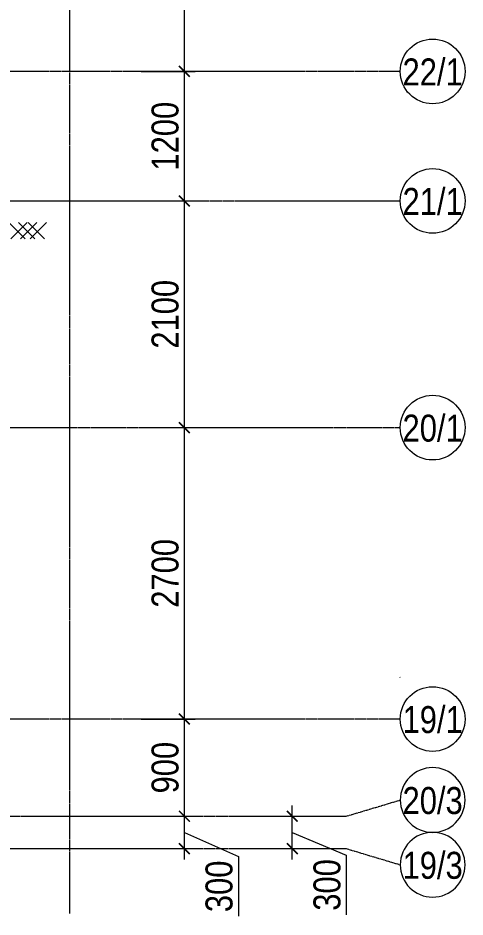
# Model space of a CAD drawing. Header units: millimetres. Extents: x -24360 to 609566, y -391049 to 148426.
# Drawn here: x 228868 to 233010, y -261075 to -252746 of the extents above; entities that cross this region are included whole.
import ezdxf
from ezdxf.enums import TextEntityAlignment as Align

# ---------------------------------------------------------------- set-up
doc = ezdxf.new("R2010")
doc.units = ezdxf.units.MM
doc.linetypes.add('CENTER2', pattern=[28.575, 19.05, -3.175, 3.175, -3.175])
doc.layers.get('Defpoints').update_dxf_attribs({"color": 140})
doc.layers.add('АР_Оси_РД_100', color=7, linetype='Continuous', lineweight=0, true_color=0x525252)
doc.layers.add('АР_Оси_РД_размер', color=8, linetype='Continuous', lineweight=0)
doc.layers.add('АР_Штриховка', color=8, linetype='Continuous', lineweight=0)
doc.styles.add('style1', font='ARIALN.TTF')
doc.styles.add('ккк', font='isocpeur.ttf', dxfattribs={"width": 0.85, "oblique": 15})
doc.dimstyles.new('Dim100_ареал', dxfattribs={"dimscale": 100, "dimtxt": 2.5, "dimasz": 1, "dimexe": 1, "dimexo": 1, "dimgap": 0.5, "dimtad": 1, "dimzin": 12, "dimdsep": 46, "dimtxsty": 'style1', "dimblk": 'ARCHTICK', "dimcen": 1, "dimdle": 1, "dimclrd": 256, "dimclre": 256, "dimaunit": 1, "dimadec": 0, "dimazin": 3, "dimtfac": 1, "dimtmove": 1, "dimatfit": 3, "dimldrblk": 'OPEN30', "dimfxl": 4, "dimfxlon": 1, "dimtolj": 1, "dimtzin": 0, "dimlwd": 9, "dimlwe": 9, "dimarcsym": 0})

# ---------------------------------------------------------------- blocks, each defined once
blk = doc.blocks.new('A-iden')
at = {"linetype": 'Continuous', "lineweight": 5}
blk.add_circle((0, -4), 3, dxfattribs=at)
at = {"color": 0, "linetype": 'Continuous', "lineweight": 20, "style": 'ккк', "width": 0.85}
blk.add_attdef('ID', text='', height=4, dxfattribs=at).set_placement((0.314, -3.853), align=Align.MIDDLE_CENTER)
blk = doc.blocks.new('_ArchTick')
at = {"color": 0, "linetype": 'ByBlock', "const_width": 0.15}
blk.add_lwpolyline([(-0.5, -0.5), (0.5, 0.5)], dxfattribs=at)
blk = doc.blocks.new('*D312')
at = {"layer": 'Defpoints', "color": 0, "lineweight": 15, "transparency": 16777216}
for p in [(229410, -260140.6), (231410, -260140.6), (229410, -260440.6)]:
    blk.add_point(p, dxfattribs=at)
at = {"layer": 'АР_Оси_РД_размер', "lineweight": 9, "transparency": 16777216}
for p, q in [((231410, -260540.6), (231410, -260040.6)), ((231010, -260140.6), (231510, -260140.6)), ((231410, -260290.6), (231910, -260501.3)), ((231010, -260440.6), (231510, -260440.6)), ((231910, -260501.3), (231910, -261053.6))]:
    blk.add_line(p, q, dxfattribs=at)
at = {"layer": 'АР_Оси_РД_размер', "lineweight": 9, "transparency": 16777216, "xscale": 100, "yscale": 100, "zscale": 100}
for p, rotation in [((231410, -260140.6), 90), ((231410, -260440.6), 270)]:
    blk.add_blockref('_ArchTick', p, dxfattribs=dict(at, rotation=rotation))
at = {"layer": 'АР_Оси_РД_размер', "color": 0, "transparency": 16777216, "insert": (231732.4, -260777.4), "char_height": 250, "attachment_point": 5, "rotation": 90, "style": 'style1'}
blk.add_mtext('\\A1;300', dxfattribs=at)
blk = doc.blocks.new('_Open30')
at = {"color": 0, "linetype": 'ByBlock', "lineweight": -2}
for p, q in [((-1, 0.268), (0, 0)), ((0, 0), (-1, -0.268)), ((0, 0), (-1, 0))]:
    blk.add_line(p, q, dxfattribs=at)
blk = doc.blocks.new('*D313')
at = {"layer": 'Defpoints', "color": 0, "lineweight": 15, "transparency": 16777216}
for p in [(229410, -260140.6), (230410, -260140.6), (229410, -260440.6)]:
    blk.add_point(p, dxfattribs=at)
at = {"layer": 'АР_Оси_РД_размер', "lineweight": 9, "transparency": 16777216}
for p, q in [((230410, -260540.6), (230410, -260040.6)), ((230010, -260140.6), (230510, -260140.6)), ((230410, -260290.6), (230910, -260514.5)), ((230010, -260440.6), (230510, -260440.6)), ((230910, -260514.5), (230910, -261066.7))]:
    blk.add_line(p, q, dxfattribs=at)
at = {"layer": 'АР_Оси_РД_размер', "lineweight": 9, "transparency": 16777216, "xscale": 100, "yscale": 100, "zscale": 100}
for p, rotation in [((230410, -260140.6), 90), ((230410, -260440.6), 270)]:
    blk.add_blockref('_ArchTick', p, dxfattribs=dict(at, rotation=rotation))
at = {"layer": 'АР_Оси_РД_размер', "color": 0, "transparency": 16777216, "insert": (230732.4, -260790.6), "char_height": 250, "attachment_point": 5, "rotation": 90, "style": 'style1'}
blk.add_mtext('\\A1;300', dxfattribs=at)
blk = doc.blocks.new('*D314')
at = {"layer": 'Defpoints', "color": 0, "lineweight": 15, "transparency": 16777216}
for p in [(229410, -259240.6), (230410, -259240.6), (229410, -260140.6)]:
    blk.add_point(p, dxfattribs=at)
at = {"layer": 'АР_Оси_РД_размер', "lineweight": 9, "transparency": 16777216}
for p, q in [((230410, -260240.6), (230410, -259140.6)), ((230010, -259240.6), (230510, -259240.6)), ((230010, -260140.6), (230510, -260140.6))]:
    blk.add_line(p, q, dxfattribs=at)
at = {"layer": 'АР_Оси_РД_размер', "lineweight": 9, "transparency": 16777216, "xscale": 100, "yscale": 100, "zscale": 100}
for p, rotation in [((230410, -259240.6), 90), ((230410, -260140.6), 270)]:
    blk.add_blockref('_ArchTick', p, dxfattribs=dict(at, rotation=rotation))
at = {"layer": 'АР_Оси_РД_размер', "color": 0, "transparency": 16777216, "insert": (230232.4, -259690.6), "char_height": 250, "attachment_point": 5, "rotation": 90, "style": 'style1'}
blk.add_mtext('\\A1;900', dxfattribs=at)
blk = doc.blocks.new('*D315')
at = {"layer": 'Defpoints', "color": 0, "lineweight": 15, "transparency": 16777216}
for p in [(229410, -256540.6), (230410, -256540.6), (229410, -259240.6)]:
    blk.add_point(p, dxfattribs=at)
at = {"layer": 'АР_Оси_РД_размер', "lineweight": 9, "transparency": 16777216}
for p, q in [((230410, -259340.6), (230410, -256440.6)), ((230010, -256540.6), (230510, -256540.6)), ((230010, -259240.6), (230510, -259240.6))]:
    blk.add_line(p, q, dxfattribs=at)
at = {"layer": 'АР_Оси_РД_размер', "lineweight": 9, "transparency": 16777216, "xscale": 100, "yscale": 100, "zscale": 100}
for p, rotation in [((230410, -256540.6), 90), ((230410, -259240.6), 270)]:
    blk.add_blockref('_ArchTick', p, dxfattribs=dict(at, rotation=rotation))
at = {"layer": 'АР_Оси_РД_размер', "color": 0, "transparency": 16777216, "insert": (230232.4, -257890.6), "char_height": 250, "attachment_point": 5, "rotation": 90, "style": 'style1'}
blk.add_mtext('\\A1;2700', dxfattribs=at)
blk = doc.blocks.new('*D316')
at = {"layer": 'Defpoints', "color": 0, "lineweight": 15, "transparency": 16777216}
for p in [(229410, -254440.6), (230410, -254440.6), (229410, -256540.6)]:
    blk.add_point(p, dxfattribs=at)
at = {"layer": 'АР_Оси_РД_размер', "lineweight": 9, "transparency": 16777216}
for p, q in [((230410, -256640.6), (230410, -254340.6)), ((230010, -254440.6), (230510, -254440.6)), ((230010, -256540.6), (230510, -256540.6))]:
    blk.add_line(p, q, dxfattribs=at)
at = {"layer": 'АР_Оси_РД_размер', "lineweight": 9, "transparency": 16777216, "xscale": 100, "yscale": 100, "zscale": 100}
for p, rotation in [((230410, -254440.6), 90), ((230410, -256540.6), 270)]:
    blk.add_blockref('_ArchTick', p, dxfattribs=dict(at, rotation=rotation))
at = {"layer": 'АР_Оси_РД_размер', "color": 0, "transparency": 16777216, "insert": (230232.4, -255490.6), "char_height": 250, "attachment_point": 5, "rotation": 90, "style": 'style1'}
blk.add_mtext('\\A1;2100', dxfattribs=at)
blk = doc.blocks.new('*D317')
at = {"layer": 'Defpoints', "color": 0, "lineweight": 15, "transparency": 16777216}
for p in [(229410, -253240.6), (230410, -253240.6), (229410, -254440.6)]:
    blk.add_point(p, dxfattribs=at)
at = {"layer": 'АР_Оси_РД_размер', "lineweight": 9, "transparency": 16777216}
for p, q in [((230410, -254540.6), (230410, -253140.6)), ((230010, -253240.6), (230510, -253240.6)), ((230010, -254440.6), (230510, -254440.6))]:
    blk.add_line(p, q, dxfattribs=at)
at = {"layer": 'АР_Оси_РД_размер', "lineweight": 9, "transparency": 16777216, "xscale": 100, "yscale": 100, "zscale": 100}
for p, rotation in [((230410, -253240.6), 90), ((230410, -254440.6), 270)]:
    blk.add_blockref('_ArchTick', p, dxfattribs=dict(at, rotation=rotation))
at = {"layer": 'АР_Оси_РД_размер', "color": 0, "transparency": 16777216, "insert": (230232.4, -253840.6), "char_height": 250, "attachment_point": 5, "rotation": 90, "style": 'style1'}
blk.add_mtext('\\A1;1200', dxfattribs=at)
blk = doc.blocks.new('*D318')
at = {"layer": 'Defpoints', "color": 0, "lineweight": 15, "transparency": 16777216}
for p in [(229410, -250540.6), (230410, -250540.6), (229410, -253240.6)]:
    blk.add_point(p, dxfattribs=at)
at = {"layer": 'АР_Оси_РД_размер', "lineweight": 9, "transparency": 16777216}
for p, q in [((230410, -253340.6), (230410, -250440.6)), ((230010, -250540.6), (230510, -250540.6)), ((230010, -253240.6), (230510, -253240.6))]:
    blk.add_line(p, q, dxfattribs=at)
at = {"layer": 'АР_Оси_РД_размер', "lineweight": 9, "transparency": 16777216, "xscale": 100, "yscale": 100, "zscale": 100}
for p, rotation in [((230410, -250540.6), 90), ((230410, -253240.6), 270)]:
    blk.add_blockref('_ArchTick', p, dxfattribs=dict(at, rotation=rotation))
at = {"layer": 'АР_Оси_РД_размер', "color": 0, "transparency": 16777216, "insert": (230232.4, -251890.6), "char_height": 250, "attachment_point": 5, "rotation": 90, "style": 'style1'}
blk.add_mtext('\\A1;2700', dxfattribs=at)

msp = doc.modelspace()

# ---------------------------------------------------------------- linework, layer by layer
at = {"layer": 'АР_Оси_РД_100', "linetype": 'CENTER2'}
for p, q in [((232410, -253240.584), (200850, -253240.584)), ((200850, -254440.584), (232410, -254440.584)), ((205050, -256540.584), (232410, -256540.584)), ((205050, -260440.584), (230255, -260440.584))]:
    msp.add_line(p, q, dxfattribs=at)
for points in [[(229350, -261040.584), (229350, -235341.905)], [(229350, -261040.584), (229350, -238540.584)], [(232407.516, -258853.748), (232410, -258854.167)], [(232410, -259240.584), (205050, -259240.584)], [(206700, -260140.584), (231910, -260140.584), (232410, -259990.584)], [(206700, -260440.584), (231910, -260440.584), (232410, -260590.584)]]:
    msp.add_lwpolyline(points, dxfattribs=at)
at = {"layer": 'АР_Штриховка', "color": 18, "linetype": 'Continuous', "lineweight": 0, "true_color": 0x000000}
for p, q in [((228934.13, -254790.584), (228784.13, -254640.584)), ((228802.668, -254790.584), (228952.668, -254640.584)), ((229023.932, -254790.584), (228873.932, -254640.584)), ((228892.47, -254790.584), (229042.47, -254640.584)), ((229113.735, -254790.584), (228963.735, -254640.584)), ((228982.273, -254790.584), (229132.273, -254640.584))]:
    msp.add_line(p, q, dxfattribs=at)

# ---------------------------------------------------------------- block references
at = {"layer": 'АР_Оси_РД_100'}
ref = msp.add_blockref('A-iden', (232710, -252840.584), dxfattribs=dict(at, xscale=100, yscale=100, zscale=100))
ref.add_attrib('ID', '22/1', dxfattribs={"layer": '0', "linetype": 'Continuous', "height": 250, "style": 'style1'}).set_placement((232710, -253240.584), align=Align.MIDDLE)
ref = msp.add_blockref('A-iden', (232710, -254040.584), dxfattribs=dict(at, xscale=100, yscale=100, zscale=100))
ref.add_attrib('ID', '21/1', dxfattribs={"layer": '0', "linetype": 'Continuous', "height": 250, "style": 'style1'}).set_placement((232710, -254440.584), align=Align.MIDDLE)
ref = msp.add_blockref('A-iden', (232710, -256140.584), dxfattribs=dict(at, xscale=100, yscale=100, zscale=100))
ref.add_attrib('ID', '20/1', dxfattribs={"layer": '0', "linetype": 'Continuous', "height": 250, "style": 'style1'}).set_placement((232710, -256540.584), align=Align.MIDDLE)
ref = msp.add_blockref('A-iden', (232710, -258840.584), dxfattribs=dict(at, xscale=100, yscale=100, zscale=100))
ref.add_attrib('ID', '19/1', dxfattribs={"layer": '0', "linetype": 'Continuous', "height": 250, "style": 'style1'}).set_placement((232710, -259240.584), align=Align.MIDDLE)
ref = msp.add_blockref('A-iden', (232710, -259590.584), dxfattribs=dict(at, xscale=-100, yscale=100, zscale=100))
ref.add_attrib('ID', '20/3', dxfattribs={"layer": '0', "linetype": 'Continuous', "height": 250, "style": 'style1'}).set_placement((232710, -259990.584), align=Align.MIDDLE)
ref = msp.add_blockref('A-iden', (232710, -260190.584), dxfattribs=dict(at, xscale=-100, yscale=100, zscale=100))
ref.add_attrib('ID', '19/3', dxfattribs={"layer": '0', "linetype": 'Continuous', "height": 250, "style": 'style1'}).set_placement((232710, -260590.584), align=Align.MIDDLE)

# ---------------------------------------------------------------- dimensions: what is measured, and where the dimension line sits
at = {"layer": 'АР_Оси_РД_размер'}
for base, p1, p2, picture, middle in [((230410, -250540.584), (229410, -253240.584), (229410, -250540.584), '*D318', (230232.357, -251890.584)), ((230410, -253240.584), (229410, -254440.584), (229410, -253240.584), '*D317', (230232.357, -253840.584)), ((230410, -254440.584), (229410, -256540.584), (229410, -254440.584), '*D316', (230232.357, -255490.584)), ((230410, -256540.584), (229410, -259240.584), (229410, -256540.584), '*D315', (230232.357, -257890.584)), ((230410, -259240.584), (229410, -260140.584), (229410, -259240.584), '*D314', (230232.357, -259690.584))]:
    dim = msp.add_linear_dim(base=base, p1=p1, p2=p2, angle=90, dimstyle='Dim100_ареал', dxfattribs=at)
    dim.commit()
    dim.dimension.update_dxf_attribs({"geometry": picture, "text_midpoint": middle})
for base, picture, middle in [((231410, -260140.584), '*D312', (231910, -260551.309)), ((230410, -260140.584), '*D313', (230910, -260564.496))]:
    dim = msp.add_linear_dim(base=base, p1=(229410, -260440.584), p2=(229410, -260140.584), angle=90, dimstyle='Dim100_ареал', dxfattribs=at)
    dim.commit()
    dim.dimension.update_dxf_attribs({"geometry": picture, "text_midpoint": middle, "dimtype": 160})

doc.saveas('drawing.dxf')
